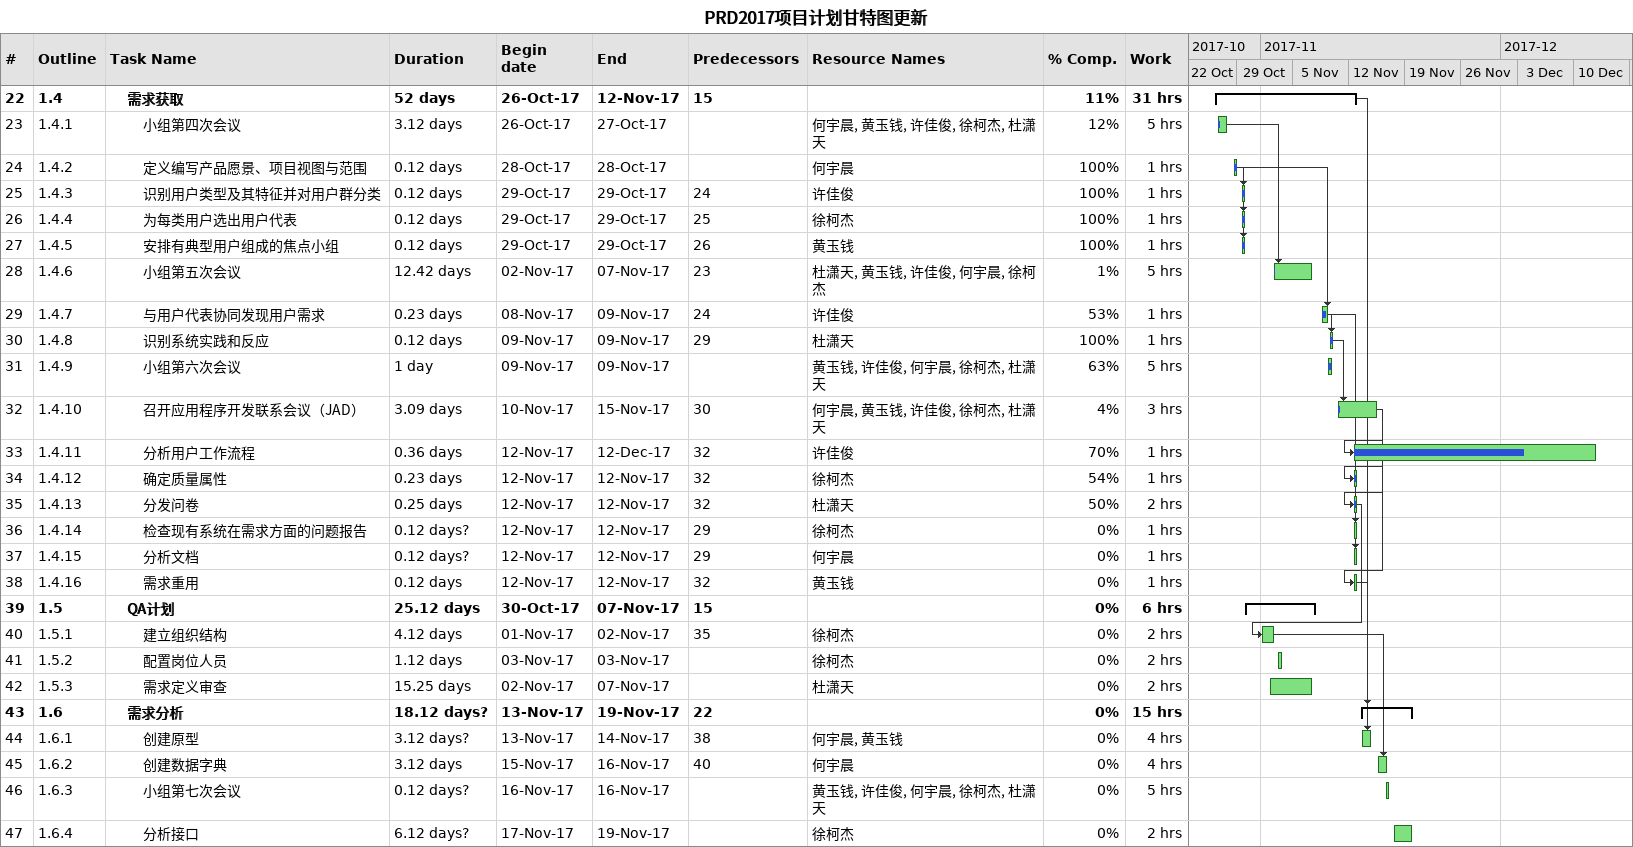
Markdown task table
PRD2017项目计划甘特图更新

| ID | WBS | Task | Duration | Start | Finish | Predecessors | Resources | % complete | Work (h) |
|---|---|---|---|---|---|---|---|---|---|
| 22 | 1.4 | **需求获取** | 52d | 2017-10-26 | 2017-11-12 | 15 |  | 11 | 31 |
| 23 | 1.4.1 | 小组第四次会议 | 3.12d | 2017-10-26 | 2017-10-27 |  | 何宇晨, 黄玉钱, 许佳俊, 徐柯杰, 杜潇天 | 12 | 5 |
| 24 | 1.4.2 | 定义编写产品愿景、项目视图与范围 | 0.12d | 2017-10-28 | 2017-10-28 |  | 何宇晨 | 100 | 1 |
| 25 | 1.4.3 | 识别用户类型及其特征并对用户群分类 | 0.12d | 2017-10-29 | 2017-10-29 | 24 | 许佳俊 | 100 | 1 |
| 26 | 1.4.4 | 为每类用户选出用户代表 | 0.12d | 2017-10-29 | 2017-10-29 | 25 | 徐柯杰 | 100 | 1 |
| 27 | 1.4.5 | 安排有典型用户组成的焦点小组 | 0.12d | 2017-10-29 | 2017-10-29 | 26 | 黄玉钱 | 100 | 1 |
| 28 | 1.4.6 | 小组第五次会议 | 12.42d | 2017-11-02 | 2017-11-07 | 23 | 杜潇天, 黄玉钱, 许佳俊, 何宇晨, 徐柯杰 | 1 | 5 |
| 29 | 1.4.7 | 与用户代表协同发现用户需求 | 0.23d | 2017-11-08 | 2017-11-09 | 24 | 许佳俊 | 53 | 1 |
| 30 | 1.4.8 | 识别系统实践和反应 | 0.12d | 2017-11-09 | 2017-11-09 | 29 | 杜潇天 | 100 | 1 |
| 31 | 1.4.9 | 小组第六次会议 | 1d | 2017-11-09 | 2017-11-09 |  | 黄玉钱, 许佳俊, 何宇晨, 徐柯杰, 杜潇天 | 63 | 5 |
| 32 | 1.4.10 | 召开应用程序开发联系会议（JAD） | 3.09d | 2017-11-10 | 2017-11-15 | 30 | 何宇晨, 黄玉钱, 许佳俊, 徐柯杰, 杜潇天 | 4 | 3 |
| 33 | 1.4.11 | 分析用户工作流程 | 0.36d | 2017-11-12 | 2017-12-12 | 32 | 许佳俊 | 70 | 1 |
| 34 | 1.4.12 | 确定质量属性 | 0.23d | 2017-11-12 | 2017-11-12 | 32 | 徐柯杰 | 54 | 1 |
| 35 | 1.4.13 | 分发问卷 | 0.25d | 2017-11-12 | 2017-11-12 | 32 | 杜潇天 | 50 | 2 |
| 36 | 1.4.14 | 检查现有系统在需求方面的问题报告 | 0.12d? | 2017-11-12 | 2017-11-12 | 29 | 徐柯杰 | 0 | 1 |
| 37 | 1.4.15 | 分析文档 | 0.12d? | 2017-11-12 | 2017-11-12 | 29 | 何宇晨 | 0 | 1 |
| 38 | 1.4.16 | 需求重用 | 0.12d | 2017-11-12 | 2017-11-12 | 32 | 黄玉钱 | 0 | 1 |
| 39 | 1.5 | **QA计划** | 25.12d | 2017-10-30 | 2017-11-07 | 15 |  | 0 | 6 |
| 40 | 1.5.1 | 建立组织结构 | 4.12d | 2017-11-01 | 2017-11-02 | 35 | 徐柯杰 | 0 | 2 |
| 41 | 1.5.2 | 配置岗位人员 | 1.12d | 2017-11-03 | 2017-11-03 |  | 徐柯杰 | 0 | 2 |
| 42 | 1.5.3 | 需求定义审查 | 15.25d | 2017-11-02 | 2017-11-07 |  | 杜潇天 | 0 | 2 |
| 43 | 1.6 | **需求分析** | 18.12d? | 2017-11-13 | 2017-11-19 | 22 |  | 0 | 15 |
| 44 | 1.6.1 | 创建原型 | 3.12d? | 2017-11-13 | 2017-11-14 | 38 | 何宇晨, 黄玉钱 | 0 | 4 |
| 45 | 1.6.2 | 创建数据字典 | 3.12d | 2017-11-15 | 2017-11-16 | 40 | 何宇晨 | 0 | 4 |
| 46 | 1.6.3 | 小组第七次会议 | 0.12d? | 2017-11-16 | 2017-11-16 |  | 黄玉钱, 许佳俊, 何宇晨, 徐柯杰, 杜潇天 | 0 | 5 |
| 47 | 1.6.4 | 分析接口 | 6.12d? | 2017-11-17 | 2017-11-19 |  | 徐柯杰 | 0 | 2 |
